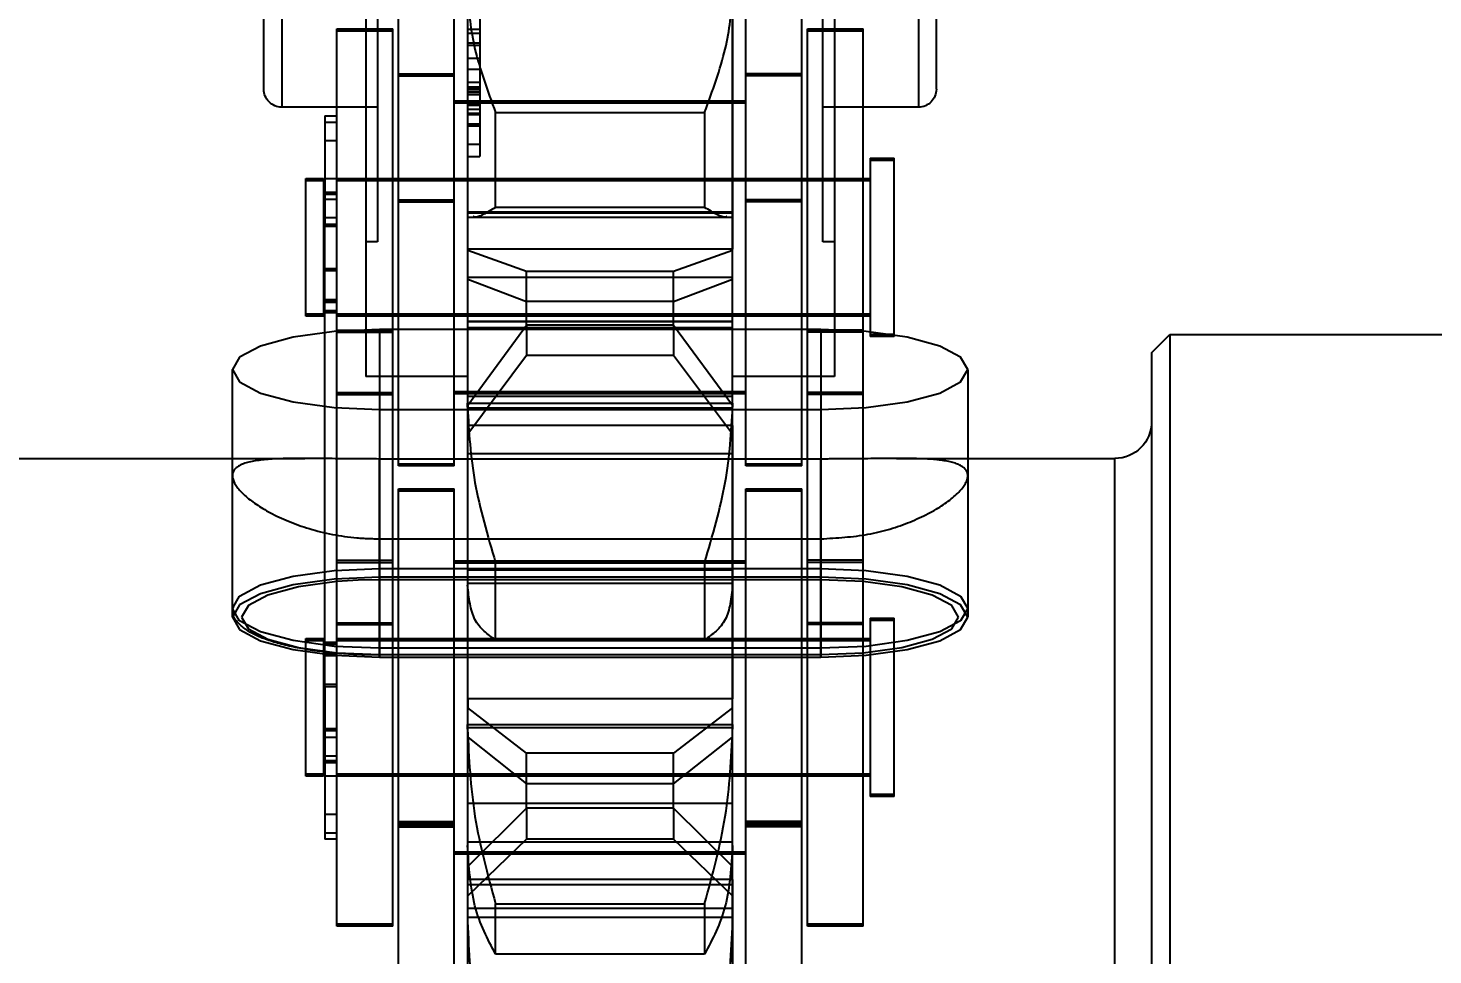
# Model space of a CAD drawing. Header units: metres. Extents: x 0 to 63075, y 0 to 44550.
# Drawn here: x 39105.2 to 39143.41, y 16431.13 to 16456.34 of the extents above; entities that cross this region are included whole.
import ezdxf

# ---------------------------------------------------------------- set-up
doc = ezdxf.new("R2010")
doc.units = ezdxf.units.M
doc.header["$LTSCALE"] = 75
doc.linetypes.add('HIDDEN2', pattern=[4.7625, 3.175, -1.5875])
doc.layers.add('SDM', color=7, linetype='Continuous')
doc.layers.add('ST1', color=7, linetype='HIDDEN2')
doc.styles.add('ROMANS', font='ROMANS.SHX')
doc.dimstyles.new('75___1-75', dxfattribs={"dimscale": 75, "dimtxt": 2.5, "dimasz": 2, "dimexe": 1.5, "dimexo": 1, "dimgap": 0.5, "dimtad": 1, "dimdec": 0, "dimzin": 12, "dimtxsty": 'ROMANS', "dimcen": 0, "dimclrd": 256, "dimclre": 256, "dimclrt": 3, "dimazin": 3, "dimtfac": 1, "dimtdec": 0, "dimtmove": 0, "dimatfit": 0, "dimfxl": 1, "dimlwd": -1, "dimlwe": -1, "dimarcsym": 0})

# ---------------------------------------------------------------- blocks, each defined once
blk = doc.blocks.new('*D36')
at = {"layer": 'Defpoints', "color": 0, "transparency": 16777216}
for p in [(35489.466, 16728.439), (39220.756, 16728.439), (39078.518, 16285.374)]:
    blk.add_point(p, dxfattribs=at)
at = {"layer": 'SDM', "transparency": 16777216}
for p, q in [((35489.466, 16878.439), (35489.466, 17585.582)), ((39145.756, 16728.439), (35376.966, 16728.439)), ((35489.466, 16285.374), (35489.466, 16728.439)), ((39003.518, 16285.374), (35376.966, 16285.374)), ((35489.466, 16135.374), (35489.466, 15985.374))]:
    blk.add_line(p, q, dxfattribs=at)
for points in [[(35464.466, 16878.439), (35514.466, 16878.439), (35489.466, 16728.439)], [(35464.466, 16135.374), (35514.466, 16135.374), (35489.466, 16285.374)]]:
    blk.add_solid(points, dxfattribs=at)
at = {"layer": 'SDM', "color": 3, "transparency": 16777216, "insert": (35358.216, 17307.01), "char_height": 187.5, "attachment_point": 5, "rotation": 90, "style": 'ROMANS'}
blk.add_mtext('443', dxfattribs=at)
blk = doc.blocks.new('A$C542b401d')
at = {"layer": 'ST1'}
for p, q in [((293.855, 1514.544), (293.855, 1526.27)), ((294.344, 1526.27), (294.344, 1514.055)), ((296.625, 1526.27), (296.625, 1506.726)), ((296.944, 1510.391), (296.944, 1526.27)), ((309.056, 1526.27), (309.056, 1510.391)), ((309.375, 1526.27), (309.375, 1506.726)), ((311.656, 1526.27), (311.656, 1514.055)), ((312.145, 1514.544), (312.145, 1526.27)), ((297.515, 1514.909), (297.515, 1520.874)), ((299.035, 1514.909), (299.035, 1520.874)), ((306.965, 1514.909), (306.965, 1520.874)), ((308.485, 1514.909), (308.485, 1520.874)), ((299.4, 1517.321), (299.4, 1510.188)), ((306.6, 1510.188), (306.6, 1517.321)), ((299.395, 1511.166), (299.395, 1517.114)), ((306.27, 1516.913), (306.27, 1516.063)), ((306.605, 1517.114), (306.605, 1511.166)), ((295.843, 1516.134), (295.843, 1516.188)), ((297.363, 1516.188), (295.843, 1516.188)), ((295.843, 1507.932), (295.843, 1516.134)), ((297.363, 1516.134), (295.843, 1516.134)), ((297.363, 1516.134), (297.363, 1516.188)), ((297.363, 1507.932), (297.363, 1516.134)), ((306.27, 1516.17), (306.605, 1516.17)), ((308.637, 1516.134), (308.637, 1516.188)), ((310.157, 1516.188), (308.637, 1516.188)), ((308.637, 1507.932), (308.637, 1516.134)), ((310.157, 1516.134), (308.637, 1516.134)), ((310.157, 1516.134), (310.157, 1516.188)), ((310.157, 1507.932), (310.157, 1516.134)), ((306.27, 1516.063), (306.605, 1516.063)), ((306.27, 1516.063), (306.27, 1512.717)), ((306.27, 1515.792), (306.605, 1515.792)), ((306.27, 1515.729), (306.605, 1515.729)), ((306.27, 1515.381), (306.605, 1515.381)), ((297.515, 1514.966), (299.035, 1514.966)), ((306.27, 1515.084), (306.605, 1515.084)), ((308.485, 1514.966), (306.965, 1514.966)), ((297.515, 1504.294), (297.515, 1514.909)), ((297.515, 1514.909), (299.035, 1514.909)), ((299.035, 1504.294), (299.035, 1514.909)), ((306.27, 1514.724), (306.605, 1514.724)), ((306.27, 1514.6), (306.605, 1514.6)), ((308.485, 1514.909), (306.965, 1514.909)), ((306.965, 1504.294), (306.965, 1514.909)), ((308.485, 1504.294), (308.485, 1514.909)), ((306.965, 1514.228), (299.035, 1514.228)), ((306.965, 1514.174), (299.035, 1514.174)), ((306.27, 1514.544), (306.605, 1514.544)), ((306.27, 1514.479), (306.605, 1514.479)), ((306.27, 1514.456), (306.605, 1514.456)), ((306.27, 1514.39), (306.605, 1514.39)), ((306.27, 1514.2), (306.605, 1514.2)), ((294.344, 1514.055), (296.944, 1514.055)), ((305.843, 1513.907), (300.157, 1513.907)), ((300.157, 1513.907), (300.157, 1511.329)), ((305.843, 1511.329), (305.843, 1513.907)), ((306.27, 1514.12), (306.605, 1514.12)), ((306.27, 1514.096), (306.605, 1514.096)), ((306.27, 1513.995), (306.605, 1513.995)), ((306.27, 1513.887), (306.605, 1513.887)), ((306.27, 1513.875), (306.605, 1513.875)), ((306.27, 1513.871), (306.605, 1513.871)), ((306.27, 1513.85), (306.605, 1513.85)), ((309.056, 1514.055), (311.656, 1514.055)), ((310.489, 1513.82), (310.157, 1513.82)), ((310.489, 1513.82), (310.489, 1513.648)), ((306.27, 1513.592), (306.605, 1513.592)), ((306.27, 1513.589), (306.605, 1513.589)), ((306.27, 1513.537), (306.605, 1513.537)), ((310.489, 1513.648), (310.157, 1513.648)), ((310.489, 1513.648), (310.489, 1510.816)), ((306.605, 1513.051), (306.27, 1513.051)), ((310.489, 1513.148), (310.157, 1513.148)), ((295, 1512.612), (295, 1512.667)), ((295.658, 1512.667), (295, 1512.667)), ((295.658, 1512.667), (295.658, 1512.612)), ((306.605, 1512.717), (306.27, 1512.717)), ((295, 1507.815), (295, 1512.612)), ((295.658, 1512.612), (295, 1512.612)), ((295.658, 1512.612), (295.658, 1507.815)), ((310.157, 1512.113), (295.658, 1512.113)), ((310.157, 1512.059), (295.658, 1512.059)), ((297.363, 1512.113), (295.843, 1512.113)), ((297.363, 1512.059), (295.843, 1512.059)), ((299.035, 1512.113), (297.515, 1512.113)), ((299.035, 1512.059), (297.515, 1512.059)), ((306.965, 1512.113), (299.035, 1512.113)), ((306.965, 1512.059), (299.035, 1512.059)), ((308.485, 1512.113), (306.965, 1512.113)), ((308.485, 1512.059), (306.965, 1512.059)), ((310.489, 1512.113), (308.637, 1512.113)), ((310.157, 1512.059), (308.637, 1512.059)), ((310.526, 1512.113), (310.526, 1512.059)), ((311, 1512.113), (310.526, 1512.113)), ((310.526, 1512.059), (310.526, 1508.396)), ((311, 1512.059), (310.526, 1512.059)), ((311, 1512.059), (311, 1512.113)), ((311, 1508.369), (311, 1512.059)), ((297.515, 1511.534), (299.035, 1511.534)), ((308.485, 1511.534), (306.965, 1511.534)), ((310.526, 1511.744), (310.157, 1511.744)), ((310.526, 1511.69), (310.157, 1511.69)), ((310.489, 1511.555), (310.157, 1511.555)), ((297.515, 1511.484), (299.035, 1511.484)), ((306.605, 1511.21), (299.395, 1511.21)), ((306.605, 1511.182), (299.395, 1511.182)), ((299.395, 1506), (299.395, 1511.166)), ((300.157, 1511.329), (305.843, 1511.329)), ((306.605, 1511.166), (306.605, 1506)), ((308.485, 1511.484), (306.965, 1511.484)), ((299.393, 1511.05), (306.608, 1511.05)), ((310.489, 1511.055), (310.157, 1511.055)), ((310.489, 1510.873), (310.157, 1510.873)), ((310.489, 1510.816), (310.157, 1510.816)), ((310.489, 1498.299), (310.489, 1510.816)), ((296.625, 1510.391), (296.944, 1510.391)), ((309.056, 1510.391), (309.375, 1510.391)), ((299.4, 1510.188), (306.6, 1510.188)), ((299.4, 1510.152), (299.4, 1510.188)), ((299.4, 1510.152), (301, 1509.584)), ((299.4, 1505.945), (299.4, 1510.152)), ((305, 1509.584), (306.6, 1510.152)), ((306.6, 1510.188), (306.6, 1510.152)), ((306.6, 1505.945), (306.6, 1510.152)), ((301, 1508.123), (301, 1509.584)), ((301, 1509.584), (305, 1509.584)), ((305, 1508.123), (305, 1509.584)), ((310.489, 1509.663), (310.157, 1509.663)), ((310.489, 1509.612), (310.157, 1509.612)), ((299.4, 1509.425), (306.6, 1509.425)), ((301, 1508.765), (299.4, 1509.376)), ((306.6, 1509.376), (305, 1508.765)), ((310.489, 1508.823), (310.157, 1508.823)), ((301, 1508.765), (305, 1508.765)), ((310.157, 1508.792), (310.526, 1508.792)), ((310.489, 1508.768), (310.157, 1508.768)), ((310.157, 1508.738), (310.526, 1508.738)), ((310.489, 1508.522), (310.157, 1508.522)), ((310.489, 1508.468), (310.157, 1508.468)), ((295.658, 1508.423), (310.157, 1508.423)), ((295.658, 1508.369), (310.157, 1508.369)), ((295.843, 1508.423), (297.363, 1508.423)), ((295.843, 1508.369), (297.363, 1508.369)), ((297.515, 1508.423), (299.035, 1508.423)), ((297.515, 1508.369), (299.035, 1508.369)), ((299.035, 1508.423), (306.965, 1508.423)), ((299.035, 1508.369), (306.965, 1508.369)), ((306.6, 1508.234), (299.4, 1508.234)), ((306.6, 1508.225), (299.4, 1508.225)), ((301, 1508.123), (299.4, 1505.945)), ((299.4, 1508.052), (306.6, 1508.052)), ((301, 1508.123), (305, 1508.123)), ((301, 1508.123), (301, 1507.301)), ((306.6, 1505.945), (305, 1508.123)), ((305, 1508.123), (305, 1507.301)), ((306.965, 1508.423), (308.485, 1508.423)), ((306.965, 1508.369), (308.485, 1508.369)), ((308.637, 1508.423), (310.157, 1508.423)), ((308.637, 1508.369), (310.157, 1508.369)), ((310.526, 1508.423), (311, 1508.423)), ((310.526, 1508.396), (310.526, 1508.369)), ((310.526, 1508.369), (311, 1508.369)), ((287.5, 1507.875), (98.5, 1507.875)), ((287.5, 1507.875), (287.5, 1476.125)), ((288, 1507.375), (287.5, 1507.875)), ((295, 1507.87), (295.658, 1507.87)), ((295, 1507.815), (295.658, 1507.815)), ((295.843, 1507.99), (297.363, 1507.99)), ((295.843, 1507.932), (297.363, 1507.932)), ((295.843, 1501.673), (295.843, 1507.932)), ((297, 1508.004), (297, 1501.267)), ((297, 1508.004), (309, 1508.004)), ((297.363, 1501.673), (297.363, 1507.932)), ((310.157, 1507.99), (308.637, 1507.99)), ((310.157, 1507.932), (308.637, 1507.932)), ((308.637, 1501.673), (308.637, 1507.932)), ((309, 1508.004), (309, 1501.267)), ((310.157, 1501.673), (310.157, 1507.932)), ((288, 1507.375), (288, 1476.625)), ((299.4, 1505.158), (301, 1507.301)), ((301, 1507.301), (305, 1507.301)), ((305, 1507.301), (306.6, 1505.158)), ((293, 1506.918), (293, 1500.181)), ((313, 1500.181), (313, 1506.918)), ((296.625, 1506.726), (299.395, 1506.726)), ((306.605, 1506.726), (309.375, 1506.726)), ((295.843, 1506.289), (297.363, 1506.289)), ((295.843, 1506.238), (297.363, 1506.238)), ((299.035, 1506.308), (306.965, 1506.308)), ((299.035, 1506.254), (306.965, 1506.254)), ((299.4, 1506.188), (306.6, 1506.188)), ((310.157, 1506.289), (308.637, 1506.289)), ((310.157, 1506.238), (308.637, 1506.238)), ((297, 1505.832), (297, 1499.095)), ((309, 1505.832), (297, 1505.832)), ((306.605, 1506), (299.395, 1506)), ((299.395, 1505.897), (299.395, 1506)), ((299.395, 1506), (299.395, 1505.897)), ((299.395, 1501.048), (299.395, 1505.897)), ((299.4, 1505.398), (299.4, 1505.945)), ((306.6, 1505.88), (299.4, 1505.88)), ((306.6, 1505.945), (306.6, 1505.398)), ((306.605, 1506), (306.605, 1505.897)), ((306.605, 1505.897), (306.605, 1506)), ((306.605, 1505.897), (306.605, 1501.048)), ((309, 1505.832), (309, 1499.095)), ((299.4, 1505.398), (306.6, 1505.398)), ((299.4, 1505.398), (299.4, 1497.957)), ((306.6, 1497.957), (306.6, 1505.398)), ((299.4, 1504.623), (306.6, 1504.623)), ((294.936, 1504.5), (289, 1504.5)), ((289, 1479.525), (289, 1504.497)), ((289, 1479.525), (289, 1504.497)), ((297, 1501.267), (297, 1504.484)), ((297, 1504.484), (309, 1504.484)), ((297, 1501.507), (297, 1504.484)), ((297.515, 1504.348), (299.035, 1504.348)), ((297.515, 1504.294), (299.035, 1504.294)), ((299.4, 1504.484), (306.6, 1504.484)), ((306.965, 1504.348), (308.485, 1504.348)), ((306.965, 1504.294), (308.485, 1504.294)), ((309, 1501.267), (309, 1504.484)), ((309, 1501.507), (309, 1504.484)), ((344.763, 1504.5), (311.027, 1504.5)), ((293, 1504.03), (293, 1500.421)), ((313, 1500.421), (313, 1504.03)), ((297.515, 1503.618), (297.515, 1503.673)), ((299.035, 1503.673), (297.515, 1503.673)), ((297.515, 1494.477), (297.515, 1503.618)), ((299.035, 1503.618), (297.515, 1503.618)), ((299.035, 1503.618), (299.035, 1503.673)), ((299.035, 1494.477), (299.035, 1503.618)), ((306.965, 1503.618), (306.965, 1503.673)), ((308.485, 1503.673), (306.965, 1503.673)), ((306.965, 1494.477), (306.965, 1503.618)), ((308.485, 1503.618), (306.965, 1503.618)), ((308.485, 1503.618), (308.485, 1503.673)), ((308.485, 1494.477), (308.485, 1503.618)), ((297, 1499.095), (297, 1502.312)), ((309, 1502.312), (297, 1502.312)), ((297, 1499.335), (297, 1502.312)), ((306.6, 1502.312), (299.4, 1502.312)), ((309, 1499.095), (309, 1502.312)), ((309, 1499.335), (309, 1502.312)), ((295.843, 1501.733), (297.363, 1501.733)), ((295.843, 1491.778), (295.843, 1501.673)), ((295.843, 1501.673), (297.363, 1501.673)), ((297.363, 1491.778), (297.363, 1501.673)), ((306.965, 1501.713), (299.035, 1501.713)), ((306.965, 1501.658), (299.035, 1501.658)), ((305.843, 1501.663), (300.157, 1501.663)), ((300.157, 1501.663), (300.157, 1499.562)), ((305.843, 1499.562), (305.843, 1501.663)), ((310.157, 1501.733), (308.637, 1501.733)), ((310.157, 1501.673), (308.637, 1501.673)), ((308.637, 1491.778), (308.637, 1501.673)), ((310.157, 1491.778), (310.157, 1501.673)), ((297, 1501.199), (297, 1501.507)), ((309, 1501.507), (297, 1501.507)), ((297, 1501.267), (309, 1501.267)), ((297, 1501.199), (309, 1501.199)), ((306.605, 1501.473), (299.395, 1501.473)), ((309, 1501.507), (309, 1501.199)), ((309, 1501.199), (309.583, 1501.186)), ((306.605, 1501.107), (299.395, 1501.107)), ((299.395, 1497.261), (299.395, 1501.048)), ((306.605, 1501.048), (306.605, 1497.261)), ((295, 1500.096), (295, 1500.152)), ((295.658, 1500.152), (295, 1500.152)), ((295, 1495.299), (295, 1500.096)), ((295.658, 1500.096), (295, 1500.096)), ((295.658, 1500.152), (295.658, 1500.096)), ((295.658, 1500.096), (295.658, 1495.299)), ((295.843, 1500.032), (297.363, 1500.032)), ((310.157, 1500.032), (308.637, 1500.032)), ((295.843, 1499.98), (297.363, 1499.98)), ((310.157, 1499.98), (308.637, 1499.98)), ((310.157, 1499.598), (295.658, 1499.598)), ((310.157, 1499.543), (295.658, 1499.543)), ((297.363, 1499.598), (295.843, 1499.598)), ((297.363, 1499.543), (295.843, 1499.543)), ((297, 1499.335), (309, 1499.335)), ((297, 1499.335), (297, 1499.154)), ((299.035, 1499.598), (297.515, 1499.598)), ((299.035, 1499.543), (297.515, 1499.543)), ((306.965, 1499.598), (299.035, 1499.598)), ((306.965, 1499.543), (299.035, 1499.543)), ((300.157, 1499.562), (305.843, 1499.562)), ((308.485, 1499.598), (306.965, 1499.598)), ((308.485, 1499.543), (306.965, 1499.543)), ((310.157, 1499.598), (308.637, 1499.598)), ((310.157, 1499.543), (308.637, 1499.543)), ((309, 1499.335), (309, 1499.154)), ((310.489, 1499.499), (310.157, 1499.499)), ((310.489, 1499.443), (310.157, 1499.443)), ((310.526, 1499.598), (310.526, 1499.543)), ((311, 1499.598), (310.526, 1499.598)), ((310.526, 1499.543), (310.526, 1495.879)), ((311, 1499.543), (310.526, 1499.543)), ((311, 1499.543), (311, 1499.598)), ((311, 1495.853), (311, 1499.543)), ((309, 1499.162), (297, 1499.162)), ((297, 1499.153), (309, 1499.153)), ((309, 1499.095), (297, 1499.095)), ((310.489, 1499.198), (310.157, 1499.198)), ((310.526, 1499.174), (310.157, 1499.174)), ((310.489, 1499.143), (310.157, 1499.143)), ((310.489, 1498.358), (310.157, 1498.358)), ((310.489, 1498.299), (310.157, 1498.299)), ((310.489, 1498.299), (310.489, 1494.146)), ((299.4, 1497.957), (306.6, 1497.957)), ((299.4, 1497.715), (299.4, 1497.957)), ((306.6, 1497.957), (306.6, 1497.715)), ((299.4, 1497.715), (301, 1496.485)), ((299.4, 1493.4), (299.4, 1497.715)), ((305, 1496.485), (306.6, 1497.715)), ((306.6, 1493.4), (306.6, 1497.715)), ((306.605, 1497.261), (299.395, 1497.261)), ((299.395, 1497.138), (299.395, 1497.261)), ((299.395, 1497.261), (299.395, 1497.138)), ((299.395, 1493.973), (299.395, 1497.138)), ((299.4, 1497.171), (306.6, 1497.171)), ((306.605, 1497.261), (306.605, 1497.138)), ((306.605, 1497.138), (306.605, 1497.261)), ((306.605, 1497.138), (306.605, 1493.973)), ((310.489, 1497.149), (310.157, 1497.149)), ((310.489, 1497.096), (310.157, 1497.096)), ((301, 1495.644), (299.4, 1496.915)), ((306.6, 1496.915), (305, 1495.644)), ((310.489, 1496.914), (310.157, 1496.914)), ((301, 1494.987), (301, 1496.485)), ((301, 1496.485), (305, 1496.485)), ((305, 1494.987), (305, 1496.485)), ((310.489, 1496.411), (310.157, 1496.411)), ((310.157, 1496.277), (310.526, 1496.277)), ((310.157, 1496.222), (310.526, 1496.222)), ((295.658, 1495.908), (310.157, 1495.908)), ((295.658, 1495.853), (310.157, 1495.853)), ((295.843, 1495.908), (297.363, 1495.908)), ((295.843, 1495.853), (297.363, 1495.853)), ((297.515, 1495.908), (299.035, 1495.908)), ((297.515, 1495.853), (299.035, 1495.853)), ((299.035, 1495.908), (306.965, 1495.908)), ((299.035, 1495.853), (306.965, 1495.853)), ((306.965, 1495.908), (308.485, 1495.908)), ((306.965, 1495.853), (308.485, 1495.853)), ((308.637, 1495.908), (310.157, 1495.908)), ((308.637, 1495.853), (310.489, 1495.853)), ((310.526, 1495.908), (311, 1495.908)), ((310.526, 1495.879), (310.526, 1495.853)), ((310.526, 1495.853), (311, 1495.853)), ((301, 1495.644), (305, 1495.644)), ((295, 1495.355), (295.658, 1495.355)), ((295, 1495.299), (295.658, 1495.299)), ((306.605, 1495.118), (299.395, 1495.118)), ((301, 1494.987), (299.4, 1493.4)), ((301, 1494.987), (305, 1494.987)), ((301, 1494.987), (301, 1494.145)), ((306.6, 1493.4), (305, 1494.987)), ((305, 1494.987), (305, 1494.145)), ((310.489, 1494.821), (310.157, 1494.821)), ((297.515, 1494.621), (299.035, 1494.621)), ((297.515, 1494.569), (299.035, 1494.569)), ((297.515, 1494.536), (299.035, 1494.536)), ((297.515, 1494.477), (299.035, 1494.477)), ((297.515, 1488.127), (297.515, 1494.477)), ((299.035, 1488.127), (299.035, 1494.477)), ((308.485, 1494.621), (306.965, 1494.621)), ((308.485, 1494.569), (306.965, 1494.569)), ((308.485, 1494.536), (306.965, 1494.536)), ((308.485, 1494.477), (306.965, 1494.477)), ((306.965, 1488.127), (306.965, 1494.477)), ((308.485, 1488.127), (308.485, 1494.477)), ((310.489, 1494.319), (310.157, 1494.319)), ((306.605, 1494.068), (299.395, 1494.068)), ((299.395, 1492.021), (299.395, 1493.973)), ((299.4, 1492.598), (301, 1494.145)), ((301, 1494.145), (305, 1494.145)), ((305, 1494.145), (306.6, 1492.598)), ((306.605, 1493.973), (306.605, 1492.021)), ((310.157, 1494.146), (310.489, 1494.146)), ((299.035, 1493.793), (306.965, 1493.793)), ((299.035, 1493.738), (306.965, 1493.738)), ((299.4, 1493.044), (299.4, 1493.4)), ((306.6, 1493.4), (306.6, 1493.044)), ((306.605, 1492.911), (299.395, 1492.911)), ((299.4, 1493.044), (306.6, 1493.044)), ((299.4, 1493.044), (299.4, 1485.535)), ((306.6, 1485.535), (306.6, 1493.044)), ((305.843, 1492.387), (300.157, 1492.387)), ((300.157, 1492.387), (300.157, 1491.016)), ((305.843, 1491.016), (305.843, 1492.387)), ((306.605, 1492.021), (299.395, 1492.021)), ((299.395, 1491.892), (299.395, 1492.021)), ((299.395, 1492.021), (299.395, 1491.892)), ((299.4, 1492.255), (306.6, 1492.255)), ((306.605, 1492.021), (306.605, 1491.892)), ((295.843, 1491.833), (297.363, 1491.833)), ((295.843, 1491.778), (297.363, 1491.778)), ((299.395, 1490.793), (299.395, 1491.892)), ((306.605, 1491.892), (306.605, 1490.793)), ((308.637, 1491.833), (310.157, 1491.833)), ((308.637, 1491.778), (310.157, 1491.778)), ((300.157, 1491.016), (305.843, 1491.016))]:
    blk.add_line(p, q, dxfattribs=at)
at = {"layer": 'ST1', "flags": 128}
for points in [[(297, 1505.832), (295.764, 1505.885), (294.649, 1506.039), (293.764, 1506.279), (293.196, 1506.582), (293, 1506.918), (293.196, 1507.253), (293.764, 1507.556), (294.649, 1507.796), (295.764, 1507.951), (297, 1508.004)], [(309, 1508.004), (310.236, 1507.951), (311.351, 1507.796), (312.236, 1507.556), (312.804, 1507.253), (313, 1506.918), (312.804, 1506.582), (312.236, 1506.279), (311.351, 1506.039), (310.236, 1505.885), (309, 1505.832)], [(297, 1501.507), (295.764, 1501.454), (294.649, 1501.3), (293.764, 1501.06), (293.196, 1500.757), (293, 1500.421), (293.196, 1500.086), (293.764, 1499.783), (294.649, 1499.543), (295.764, 1499.388), (297, 1499.335)], [(297, 1499.095), (295.764, 1499.148), (294.649, 1499.302), (293.764, 1499.542), (293.196, 1499.845), (293, 1500.181), (293.196, 1500.516), (293.764, 1500.819), (294.649, 1501.059), (295.764, 1501.214), (297, 1501.267)], [(297, 1499.162), (295.841, 1499.212), (294.796, 1499.357), (293.966, 1499.582), (293.434, 1499.866), (293.25, 1500.181), (293.434, 1500.495), (293.966, 1500.779), (294.796, 1501.004), (295.841, 1501.149), (297, 1501.199)], [(309, 1499.335), (310.236, 1499.388), (311.351, 1499.543), (312.236, 1499.783), (312.804, 1500.086), (313, 1500.421), (312.804, 1500.757), (312.236, 1501.06), (311.351, 1501.3), (310.236, 1501.454), (309, 1501.507)], [(309, 1501.267), (310.236, 1501.214), (311.351, 1501.059), (312.236, 1500.819), (312.804, 1500.516), (313, 1500.181), (312.804, 1499.845), (312.236, 1499.542), (311.351, 1499.302), (310.236, 1499.148), (309, 1499.095)], [(309.583, 1501.186), (310.159, 1501.149), (311.204, 1501.004), (312.034, 1500.779), (312.566, 1500.495), (312.75, 1500.181), (312.566, 1499.866), (312.034, 1499.582), (311.204, 1499.357), (310.159, 1499.212), (309, 1499.162)]]:
    blk.add_lwpolyline(points, dxfattribs=at)
at = {"layer": 'ST1'}
for centre, radius, start, end in [((294.344, 1514.544), 0.489, 180, 270), ((311.656, 1514.544), 0.489, 270, 0), ((289, 1505.5), 1, 180, 270)]:
    blk.add_arc(centre, radius, start, end, dxfattribs=at)
for points, knots in [([(300.157, 1513.907), (299.941, 1514.502), (299.508, 1515.692), (299.433, 1516.64), (299.395, 1517.114)], [0, 0, 0, 0, 0.5005335, 1, 1, 1, 1]), ([(306.605, 1517.114), (306.567, 1516.64), (306.492, 1515.692), (306.059, 1514.502), (305.843, 1513.907)], [0, 0, 0, 0, 0.499459, 1, 1, 1, 1]), ([(299.551, 1511.084), (299.564, 1511.073), (299.633, 1511.016), (299.922, 1511.188), (300.157, 1511.329)], [0, 0, 0, 0, 0.1831221, 1, 1, 1, 1]), ([(305.843, 1511.329), (306.078, 1511.189), (306.366, 1511.016), (306.436, 1511.074), (306.448, 1511.084)], [0, 0, 0, 0, 0.815701, 1, 1, 1, 1]), ([(300.157, 1501.663), (299.941, 1502.401), (299.508, 1503.876), (299.433, 1505.224), (299.395, 1505.897)], [0, 0, 0, 0, 0.500513, 1, 1, 1, 1]), ([(306.605, 1505.897), (306.567, 1505.224), (306.492, 1503.876), (306.059, 1502.401), (305.843, 1501.663)], [0, 0, 0, 0, 0.49948, 1, 1, 1, 1]), ([(297, 1502.312), (296.563, 1502.337), (295.69, 1502.388), (294.52, 1502.757), (293.599, 1503.241), (293.046, 1503.745), (292.943, 1504.146), (293.276, 1504.391), (293.996, 1504.496), (295.056, 1504.505), (296.131, 1504.486), (296.794, 1504.484), (297, 1504.484)], [0, 0, 0, 0, 0.1035722, 0.207012, 0.3138437, 0.4231698, 0.5289404, 0.6309135, 0.7342076, 0.8420021, 0.9510552, 1, 1, 1, 1]), ([(309, 1504.484), (309.437, 1504.487), (310.31, 1504.492), (311.48, 1504.508), (312.401, 1504.462), (312.954, 1504.286), (313.057, 1503.951), (312.724, 1503.499), (312.004, 1503.002), (310.944, 1502.56), (309.869, 1502.336), (309.206, 1502.317), (309, 1502.312)], [0, 0, 0, 0, 0.103572, 0.207012, 0.313844, 0.42317, 0.52894, 0.630914, 0.734208, 0.842002, 0.951055, 1, 1, 1, 1]), ([(299.395, 1501.048), (299.433, 1500.707), (299.508, 1500.024), (299.941, 1499.716), (300.157, 1499.562)], [0, 0, 0, 0, 0.499464, 1, 1, 1, 1]), ([(305.843, 1499.562), (306.059, 1499.716), (306.492, 1500.024), (306.567, 1500.707), (306.605, 1501.048)], [0, 0, 0, 0, 0.500529, 1, 1, 1, 1]), ([(309, 1499.153), (309.192, 1499.155), (309.753, 1499.162), (310.658, 1499.24), (311.603, 1499.409), (312.361, 1499.659), (312.798, 1499.935), (313.037, 1500.266), (312.976, 1500.434), (312.961, 1500.476)], [0, 0, 0, 0, 0.092719, 0.270725, 0.449773, 0.630665, 0.81668, 0.954875, 1, 1, 1, 1]), ([(300.157, 1492.387), (299.941, 1493.179), (299.508, 1494.76), (299.433, 1496.346), (299.395, 1497.138)], [0, 0, 0, 0, 0.500372, 1, 1, 1, 1]), ([(306.605, 1497.138), (306.567, 1496.346), (306.492, 1494.761), (306.06, 1493.179), (305.843, 1492.387)], [0, 0, 0, 0, 0.499427, 1, 1, 1, 1]), ([(299.395, 1493.973), (299.433, 1493.398), (299.508, 1492.246), (299.941, 1491.426), (300.157, 1491.016)], [0, 0, 0, 0, 0.499479, 1, 1, 1, 1]), ([(305.843, 1491.016), (306.059, 1491.426), (306.492, 1492.246), (306.567, 1493.398), (306.605, 1493.973)], [0, 0, 0, 0, 0.500514, 1, 1, 1, 1]), ([(300.157, 1487.198), (299.941, 1487.947), (299.508, 1489.445), (299.433, 1491.076), (299.395, 1491.892)], [0, 0, 0, 0, 0.500133, 1, 1, 1, 1]), ([(306.605, 1491.892), (306.567, 1491.078), (306.492, 1489.446), (306.06, 1487.948), (305.843, 1487.198)], [0, 0, 0, 0, 0.499098, 1, 1, 1, 1])]:
    blk.add_open_spline(points, degree=3, knots=knots, dxfattribs=at)

msp = doc.modelspace()

# ---------------------------------------------------------------- block references
at = {"layer": 'SDM', "xscale": -1}
msp.add_blockref('A$C542b401d', (39423.755, 14940.137), dxfattribs=at)

# ---------------------------------------------------------------- dimensions: what is measured, and where the dimension line sits
at = {"layer": 'SDM'}
dim = msp.add_linear_dim(base=(35489.466, 16728.439), p1=(39078.518, 16285.374), p2=(39220.756, 16728.439), angle=90, dimstyle='75___1-75', dxfattribs=at)
dim.commit()
dim.dimension.update_dxf_attribs({"geometry": '*D36', "text_midpoint": (35358.216, 17307.01)})

doc.saveas('drawing.dxf')
